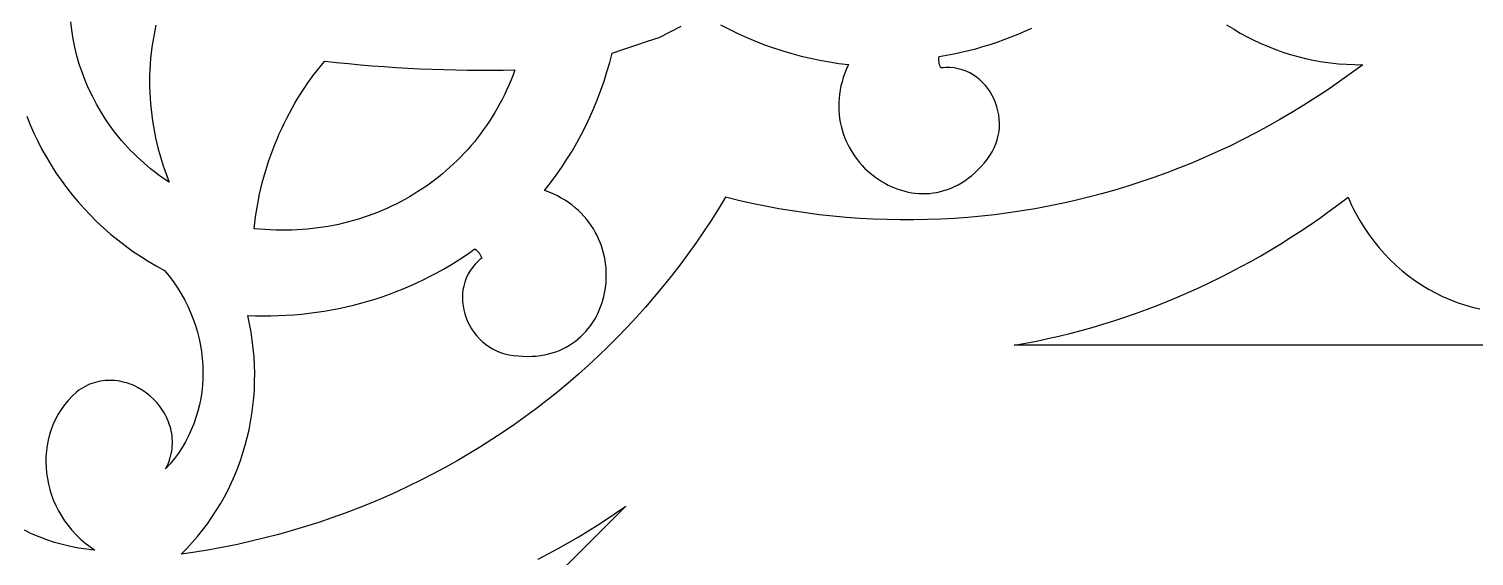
# Model space of a CAD drawing. Extents: x 1908 to 2928, y -299 to 721.
# Drawn here: x 2233.9 to 2323.4, y 528.4 to 561 of the extents above; entities that cross this region are included whole.
import ezdxf

# ---------------------------------------------------------------- set-up
doc = ezdxf.new("R2010")
doc.units = 0
doc.layers.add('BITMAP_LAYER', color=18, linetype='CONTINUOUS')

msp = doc.modelspace()

# ---------------------------------------------------------------- linework, layer by layer
at = {"layer": 'BITMAP_LAYER'}
for points in [[(2241.783, 561.261), (2241.708, 560.92), (2241.641, 560.577), (2241.582, 560.232), (2241.531, 559.887), (2241.487, 559.54), (2241.452, 559.192), (2241.424, 558.842), (2241.403, 558.493), (2241.391, 558.142), (2241.386, 557.791), (2241.388, 557.439), (2241.399, 557.087), (2241.417, 556.735), (2241.443, 556.383), (2241.476, 556.031), (2241.518, 555.679), (2241.566, 555.327), (2241.623, 554.976), (2241.687, 554.626), (2241.759, 554.276), (2241.839, 553.927), (2241.926, 553.579), (2242.02, 553.232), (2242.123, 552.886), (2242.233, 552.541), (2242.351, 552.198), (2242.476, 551.857), (2242.609, 551.518), (2242.37, 551.677), (2242.134, 551.841), (2241.904, 552.009), (2241.677, 552.182), (2241.455, 552.358), (2241.237, 552.539), (2241.024, 552.723), (2240.815, 552.911), (2240.61, 553.103), (2240.41, 553.299), (2240.214, 553.498), (2240.023, 553.7), (2239.837, 553.906), (2239.655, 554.115), (2239.305, 554.543), (2238.974, 554.983), (2238.662, 555.434), (2238.37, 555.895), (2238.097, 556.367), (2237.844, 556.847), (2237.611, 557.336), (2237.398, 557.833), (2237.206, 558.337), (2237.035, 558.846), (2236.885, 559.362), (2236.757, 559.882), (2236.65, 560.407), (2236.565, 560.934), (2236.502, 561.465)], [(2308.115, 561.279), (2308.536, 561.015), (2308.964, 560.765), (2309.399, 560.529), (2309.841, 560.307), (2310.289, 560.1), (2310.743, 559.908), (2311.202, 559.73), (2311.667, 559.567), (2312.138, 559.42), (2312.613, 559.288), (2313.092, 559.171), (2313.576, 559.07), (2314.063, 558.985), (2314.554, 558.916), (2315.048, 558.864), (2315.545, 558.828), (2316.045, 558.808), (2316.547, 558.805), (2315.833, 558.273), (2315.112, 557.757), (2314.384, 557.255), (2313.65, 556.768), (2312.91, 556.297), (2312.164, 555.84), (2311.412, 555.398), (2310.654, 554.972), (2309.89, 554.56), (2309.122, 554.164), (2308.348, 553.782), (2307.569, 553.416), (2306.785, 553.065), (2305.997, 552.729), (2305.205, 552.408), (2304.408, 552.102), (2303.608, 551.812), (2302.804, 551.537), (2301.996, 551.276), (2301.185, 551.031), (2300.37, 550.802), (2299.553, 550.587), (2298.732, 550.388), (2297.91, 550.204), (2297.084, 550.035), (2296.257, 549.881), (2295.428, 549.743), (2294.596, 549.62), (2293.763, 549.512), (2292.929, 549.42), (2292.093, 549.343), (2291.257, 549.282), (2290.419, 549.235), (2289.581, 549.204), (2288.742, 549.189), (2287.903, 549.189), (2287.064, 549.204), (2286.225, 549.235), (2285.386, 549.281), (2284.548, 549.343), (2283.71, 549.42), (2282.873, 549.512), (2282.038, 549.62), (2281.203, 549.744), (2280.371, 549.883), (2279.539, 550.038), (2278.71, 550.208), (2277.882, 550.393), (2277.063, 550.597), (2276.627, 549.873), (2276.173, 549.157), (2275.707, 548.45), (2275.229, 547.753), (2274.738, 547.066), (2274.235, 546.389), (2273.721, 545.721), (2273.195, 545.064), (2272.657, 544.417), (2272.108, 543.781), (2271.547, 543.155), (2270.976, 542.54), (2270.393, 541.936), (2269.8, 541.343), (2269.196, 540.761), (2268.581, 540.19), (2267.956, 539.63), (2267.321, 539.082), (2266.676, 538.546), (2266.021, 538.021), (2265.355, 537.508), (2264.681, 537.007), (2263.996, 536.519), (2263.303, 536.042), (2262.6, 535.578), (2261.888, 535.126), (2261.167, 534.687), (2260.437, 534.261), (2259.699, 533.847), (2258.952, 533.447), (2258.197, 533.06), (2257.433, 532.686), (2256.662, 532.325), (2255.883, 531.978), (2255.095, 531.645), (2254.301, 531.325), (2253.498, 531.019), (2252.689, 530.728), (2251.872, 530.45), (2251.048, 530.187), (2250.217, 529.938), (2249.379, 529.704), (2248.535, 529.484), (2247.685, 529.279), (2246.828, 529.089), (2245.964, 528.914), (2245.095, 528.755), (2244.22, 528.61), (2243.339, 528.481), (2243.692, 528.838), (2244.032, 529.206), (2244.358, 529.583), (2244.67, 529.969), (2244.968, 530.365), (2245.253, 530.77), (2245.523, 531.183), (2245.78, 531.605), (2246.022, 532.034), (2246.251, 532.471), (2246.465, 532.915), (2246.664, 533.365), (2246.849, 533.822), (2247.019, 534.286), (2247.175, 534.755), (2247.316, 535.229), (2247.441, 535.708), (2247.552, 536.192), (2247.648, 536.681), (2247.728, 537.173), (2247.793, 537.669), (2247.843, 538.169), (2247.878, 538.671), (2247.896, 539.176), (2247.899, 539.684), (2247.886, 540.193), (2247.858, 540.704), (2247.813, 541.216), (2247.752, 541.729), (2247.675, 542.242), (2247.582, 542.756), (2247.472, 543.269), (2247.951, 543.252), (2248.429, 543.245), (2248.906, 543.247), (2249.381, 543.259), (2249.855, 543.281), (2250.327, 543.312), (2250.797, 543.353), (2251.265, 543.404), (2251.73, 543.464), (2252.194, 543.534), (2252.655, 543.613), (2253.114, 543.702), (2253.57, 543.8), (2254.023, 543.907), (2254.473, 544.024), (2254.92, 544.15), (2255.364, 544.285), (2255.805, 544.429), (2256.242, 544.583), (2256.675, 544.745), (2257.104, 544.917), (2257.53, 545.098), (2257.951, 545.287), (2258.369, 545.486), (2258.781, 545.694), (2259.19, 545.91), (2259.594, 546.135), (2259.993, 546.369), (2260.387, 546.612), (2260.776, 546.863), (2261.159, 547.124), (2261.538, 547.392), (2261.612, 547.338), (2261.68, 547.278), (2261.743, 547.212), (2261.8, 547.142), (2261.851, 547.067), (2261.896, 546.989), (2261.934, 546.906), (2261.965, 546.821), (2261.854, 546.731), (2261.749, 546.638), (2261.556, 546.443), (2261.385, 546.237), (2261.236, 546.022), (2261.108, 545.8), (2261.001, 545.569), (2260.915, 545.333), (2260.849, 545.093), (2260.803, 544.848), (2260.776, 544.601), (2260.768, 544.352), (2260.779, 544.103), (2260.807, 543.855), (2260.853, 543.608), (2260.917, 543.365), (2260.997, 543.125), (2261.094, 542.891), (2261.207, 542.663), (2261.335, 542.443), (2261.479, 542.231), (2261.637, 542.028), (2261.809, 541.837), (2261.996, 541.657), (2262.196, 541.49), (2262.409, 541.338), (2262.635, 541.2), (2262.873, 541.079), (2263.122, 540.976), (2263.384, 540.891), (2263.656, 540.826), (2263.938, 540.781), (2264.231, 540.759), (2264.519, 540.738), (2264.8, 540.731), (2265.073, 540.737), (2265.34, 540.755), (2265.599, 540.785), (2265.85, 540.827), (2266.094, 540.881), (2266.331, 540.945), (2266.56, 541.021), (2266.782, 541.106), (2266.996, 541.202), (2267.202, 541.307), (2267.4, 541.422), (2267.591, 541.545), (2267.774, 541.677), (2267.948, 541.818), (2268.115, 541.965), (2268.274, 542.121), (2268.424, 542.283), (2268.567, 542.452), (2268.701, 542.628), (2268.827, 542.809), (2268.944, 542.997), (2269.054, 543.189), (2269.154, 543.386), (2269.246, 543.588), (2269.33, 543.794), (2269.405, 544.004), (2269.471, 544.217), (2269.529, 544.433), (2269.577, 544.652), (2269.617, 544.873), (2269.648, 545.097), (2269.67, 545.321), (2269.683, 545.548), (2269.686, 545.775), (2269.681, 546.002), (2269.666, 546.23), (2269.642, 546.457), (2269.609, 546.684), (2269.567, 546.91), (2269.515, 547.135), (2269.453, 547.358), (2269.382, 547.579), (2269.301, 547.798), (2269.211, 548.014), (2269.11, 548.227), (2269.001, 548.436), (2268.881, 548.642), (2268.751, 548.843), (2268.611, 549.04), (2268.462, 549.231), (2268.302, 549.418), (2268.132, 549.599), (2267.952, 549.774), (2267.761, 549.942), (2267.561, 550.104), (2267.349, 550.258), (2267.128, 550.406), (2266.896, 550.545), (2266.653, 550.676), (2266.4, 550.798), (2266.136, 550.912), (2265.862, 551.016), (2266.229, 551.485), (2266.582, 551.963), (2266.922, 552.451), (2267.248, 552.948), (2267.56, 553.454), (2267.858, 553.968), (2268.143, 554.49), (2268.413, 555.021), (2268.668, 555.559), (2268.91, 556.105), (2269.136, 556.658), (2269.348, 557.218), (2269.545, 557.784), (2269.727, 558.357), (2269.894, 558.936), (2270.046, 559.521), (2270.776, 559.775), (2271.509, 560.021), (2272.245, 560.258), (2272.968, 560.482), (2273.637, 560.835), (2274.326, 561.188)], [(2276.763, 561.271), (2277.297, 560.995), (2277.836, 560.734), (2278.382, 560.488), (2278.933, 560.257), (2279.49, 560.042), (2280.051, 559.842), (2280.617, 559.658), (2281.188, 559.489), (2281.762, 559.336), (2282.341, 559.2), (2282.923, 559.079), (2283.508, 558.974), (2284.096, 558.886), (2284.686, 558.814), (2284.566, 558.546), (2284.46, 558.279), (2284.367, 558.013), (2284.289, 557.749), (2284.223, 557.487), (2284.17, 557.226), (2284.13, 556.967), (2284.103, 556.711), (2284.087, 556.457), (2284.084, 556.206), (2284.091, 555.958), (2284.11, 555.713), (2284.14, 555.472), (2284.18, 555.234), (2284.231, 555), (2284.292, 554.77), (2284.362, 554.544), (2284.441, 554.323), (2284.53, 554.106), (2284.628, 553.894), (2284.734, 553.688), (2284.848, 553.487), (2284.97, 553.291), (2285.1, 553.101), (2285.237, 552.917), (2285.381, 552.739), (2285.531, 552.568), (2285.688, 552.403), (2285.852, 552.245), (2286.021, 552.094), (2286.195, 551.951), (2286.375, 551.815), (2286.56, 551.686), (2286.749, 551.566), (2286.942, 551.454), (2287.14, 551.35), (2287.341, 551.254), (2287.546, 551.168), (2287.754, 551.09), (2287.964, 551.022), (2288.178, 550.963), (2288.393, 550.914), (2288.61, 550.875), (2288.829, 550.845), (2289.05, 550.827), (2289.271, 550.818), (2289.493, 550.82), (2289.716, 550.834), (2289.938, 550.858), (2290.161, 550.894), (2290.383, 550.942), (2290.604, 551.001), (2290.824, 551.072), (2291.043, 551.156), (2291.261, 551.252), (2291.476, 551.361), (2291.689, 551.482), (2291.899, 551.617), (2292.107, 551.765), (2292.312, 551.927), (2292.513, 552.102), (2292.71, 552.292), (2292.904, 552.495), (2293.093, 552.713), (2293.284, 552.936), (2293.452, 553.168), (2293.599, 553.406), (2293.723, 553.651), (2293.827, 553.901), (2293.909, 554.155), (2293.972, 554.411), (2294.015, 554.67), (2294.038, 554.929), (2294.043, 555.188), (2294.029, 555.446), (2293.998, 555.701), (2293.95, 555.952), (2293.885, 556.199), (2293.803, 556.44), (2293.706, 556.674), (2293.593, 556.9), (2293.466, 557.117), (2293.325, 557.324), (2293.169, 557.52), (2293.001, 557.703), (2292.819, 557.874), (2292.625, 558.029), (2292.42, 558.17), (2292.203, 558.293), (2291.975, 558.399), (2291.737, 558.487), (2291.489, 558.554), (2291.232, 558.6), (2290.966, 558.625), (2290.691, 558.626), (2290.551, 558.618), (2290.409, 558.603), (2290.37, 558.685), (2290.339, 558.77), (2290.315, 558.857), (2290.298, 558.946), (2290.289, 559.036), (2290.287, 559.127), (2290.293, 559.218), (2290.307, 559.309), (2290.764, 559.386), (2291.22, 559.474), (2291.672, 559.571), (2292.123, 559.678), (2292.57, 559.795), (2293.015, 559.921), (2293.457, 560.057), (2293.895, 560.202), (2294.331, 560.356), (2294.763, 560.52), (2295.192, 560.693), (2295.617, 560.876), (2296.038, 561.067)], [(2233.775, 555.605), (2233.986, 555.082), (2234.214, 554.567), (2234.457, 554.06), (2234.717, 553.56), (2234.992, 553.068), (2235.283, 552.584), (2235.588, 552.11), (2235.909, 551.645), (2236.244, 551.189), (2236.594, 550.744), (2236.957, 550.309), (2237.334, 549.886), (2237.725, 549.473), (2238.129, 549.072), (2238.546, 548.684), (2238.976, 548.307), (2239.418, 547.944), (2239.872, 547.594), (2240.339, 547.258), (2240.817, 546.936), (2241.306, 546.628), (2241.806, 546.335), (2242.318, 546.057), (2242.603, 545.706), (2242.87, 545.347), (2243.119, 544.979), (2243.349, 544.604), (2243.562, 544.223), (2243.756, 543.835), (2243.932, 543.442), (2244.089, 543.044), (2244.228, 542.642), (2244.349, 542.236), (2244.452, 541.828), (2244.536, 541.417), (2244.603, 541.005), (2244.65, 540.593), (2244.68, 540.18), (2244.691, 539.767), (2244.684, 539.356), (2244.659, 538.946), (2244.615, 538.539), (2244.553, 538.134), (2244.473, 537.734), (2244.374, 537.338), (2244.258, 536.946), (2244.122, 536.561), (2243.969, 536.182), (2243.797, 535.809), (2243.607, 535.445), (2243.398, 535.088), (2243.171, 534.741), (2242.926, 534.403), (2242.663, 534.075), (2242.381, 533.758), (2242.46, 533.917), (2242.531, 534.075), (2242.593, 534.234), (2242.647, 534.393), (2242.693, 534.552), (2242.73, 534.711), (2242.76, 534.869), (2242.781, 535.027), (2242.796, 535.184), (2242.802, 535.34), (2242.802, 535.495), (2242.795, 535.649), (2242.78, 535.802), (2242.759, 535.954), (2242.732, 536.104), (2242.698, 536.252), (2242.657, 536.398), (2242.611, 536.543), (2242.559, 536.685), (2242.501, 536.825), (2242.438, 536.963), (2242.369, 537.098), (2242.295, 537.23), (2242.216, 537.36), (2242.132, 537.486), (2242.043, 537.609), (2241.852, 537.846), (2241.645, 538.068), (2241.422, 538.275), (2241.185, 538.465), (2240.935, 538.638), (2240.674, 538.791), (2240.54, 538.86), (2240.403, 538.924), (2240.264, 538.983), (2240.123, 539.036), (2239.98, 539.084), (2239.836, 539.125), (2239.69, 539.161), (2239.543, 539.191), (2239.394, 539.215), (2239.245, 539.232), (2239.095, 539.243), (2238.944, 539.247), (2238.792, 539.244), (2238.641, 539.235), (2238.489, 539.218), (2238.337, 539.194), (2238.185, 539.163), (2238.034, 539.124), (2237.883, 539.078), (2237.733, 539.024), (2237.584, 538.961), (2237.436, 538.891), (2237.289, 538.813), (2237.143, 538.726), (2236.999, 538.63), (2236.857, 538.526), (2236.591, 538.274), (2236.345, 538.009), (2236.12, 537.733), (2235.916, 537.446), (2235.731, 537.149), (2235.567, 536.844), (2235.422, 536.53), (2235.298, 536.21), (2235.193, 535.884), (2235.108, 535.552), (2235.042, 535.216), (2234.996, 534.876), (2234.97, 534.534), (2234.963, 534.19), (2234.974, 533.846), (2235.005, 533.502), (2235.055, 533.158), (2235.124, 532.817), (2235.211, 532.478), (2235.317, 532.143), (2235.442, 531.812), (2235.585, 531.487), (2235.746, 531.168), (2235.926, 530.857), (2236.124, 530.553), (2236.34, 530.259), (2236.573, 529.975), (2236.825, 529.701), (2237.094, 529.439), (2237.381, 529.189), (2237.685, 528.953), (2238.006, 528.732), (2237.749, 528.754), (2237.492, 528.783), (2236.984, 528.856), (2236.482, 528.952), (2235.986, 529.069), (2235.498, 529.208), (2235.018, 529.367), (2234.546, 529.545), (2234.082, 529.744), (2233.629, 529.961)], [(2330.173, 541.421), (2294.95, 541.421), (2295.647, 541.547), (2296.341, 541.684), (2297.034, 541.831), (2297.723, 541.99), (2298.411, 542.158), (2299.095, 542.338), (2299.778, 542.528), (2300.457, 542.728), (2301.133, 542.939), (2301.806, 543.16), (2302.477, 543.392), (2303.144, 543.634), (2303.807, 543.887), (2304.467, 544.15), (2305.124, 544.423), (2305.777, 544.706), (2306.426, 544.999), (2307.072, 545.303), (2307.713, 545.617), (2308.35, 545.94), (2308.983, 546.274), (2309.612, 546.618), (2310.237, 546.972), (2310.857, 547.335), (2311.472, 547.709), (2312.082, 548.092), (2312.688, 548.485), (2313.289, 548.888), (2313.885, 549.301), (2314.475, 549.723), (2315.061, 550.155), (2315.64, 550.597), (2315.749, 550.348), (2315.862, 550.103), (2315.98, 549.861), (2316.102, 549.624), (2316.36, 549.16), (2316.636, 548.711), (2316.927, 548.279), (2317.235, 547.863), (2317.558, 547.463), (2317.896, 547.08), (2318.248, 546.715), (2318.613, 546.367), (2318.991, 546.037), (2319.381, 545.725), (2319.782, 545.431), (2320.195, 545.157), (2320.617, 544.901), (2321.05, 544.665), (2321.491, 544.449), (2321.941, 544.253), (2322.398, 544.078), (2322.863, 543.923), (2323.334, 543.79), (2323.811, 543.678)], [(2265.457, 528.162), (2266.085, 528.491), (2266.707, 528.829), (2267.323, 529.177), (2267.934, 529.535), (2268.54, 529.901), (2269.139, 530.277), (2269.733, 530.662), (2270.321, 531.057), (2270.902, 531.46), (2245.997, 506.554)]]:
    msp.add_lwpolyline(points, dxfattribs=at)
msp.add_lwpolyline([(2252.973, 558.947), (2253.71, 558.872), (2254.448, 558.804), (2255.185, 558.742), (2255.923, 558.686), (2256.66, 558.637), (2257.398, 558.593), (2258.135, 558.556), (2258.872, 558.526), (2259.609, 558.501), (2260.346, 558.483), (2261.083, 558.471), (2261.819, 558.465), (2262.555, 558.466), (2263.291, 558.473), (2264.026, 558.486), (2263.912, 558.177), (2263.791, 557.871), (2263.664, 557.57), (2263.531, 557.272), (2263.392, 556.979), (2263.248, 556.69), (2263.098, 556.405), (2262.943, 556.124), (2262.782, 555.847), (2262.615, 555.575), (2262.443, 555.307), (2262.266, 555.043), (2262.084, 554.784), (2261.897, 554.53), (2261.705, 554.28), (2261.508, 554.034), (2261.306, 553.793), (2261.099, 553.557), (2260.888, 553.326), (2260.672, 553.1), (2260.451, 552.878), (2260.227, 552.661), (2259.997, 552.45), (2259.764, 552.243), (2259.526, 552.041), (2259.284, 551.845), (2259.039, 551.653), (2258.789, 551.467), (2258.535, 551.286), (2258.278, 551.11), (2258.017, 550.94), (2257.752, 550.775), (2257.484, 550.616), (2257.212, 550.462), (2256.937, 550.313), (2256.659, 550.17), (2256.377, 550.033), (2256.093, 549.902), (2255.805, 549.776), (2255.514, 549.656), (2255.221, 549.542), (2254.924, 549.434), (2254.625, 549.331), (2254.323, 549.235), (2254.019, 549.145), (2253.712, 549.061), (2253.403, 548.983), (2253.092, 548.911), (2252.778, 548.846), (2252.462, 548.786), (2252.144, 548.733), (2251.824, 548.687), (2251.503, 548.647), (2251.179, 548.613), (2250.854, 548.586), (2250.526, 548.566), (2250.198, 548.552), (2249.868, 548.545), (2249.536, 548.544), (2249.203, 548.551), (2248.869, 548.564), (2248.534, 548.584), (2248.197, 548.611), (2247.86, 548.645), (2247.902, 549.007), (2247.95, 549.368), (2248.004, 549.727), (2248.065, 550.084), (2248.133, 550.439), (2248.206, 550.792), (2248.286, 551.143), (2248.373, 551.492), (2248.465, 551.839), (2248.564, 552.183), (2248.669, 552.526), (2248.78, 552.865), (2248.897, 553.202), (2249.02, 553.537), (2249.149, 553.869), (2249.284, 554.198), (2249.425, 554.524), (2249.572, 554.848), (2249.725, 555.168), (2249.884, 555.486), (2250.049, 555.8), (2250.219, 556.111), (2250.395, 556.419), (2250.577, 556.723), (2250.765, 557.024), (2250.958, 557.321), (2251.157, 557.615), (2251.362, 557.905), (2251.572, 558.192), (2251.788, 558.474), (2252.009, 558.753), (2252.236, 559.027)], close=True, dxfattribs=at)

doc.saveas('drawing.dxf')
